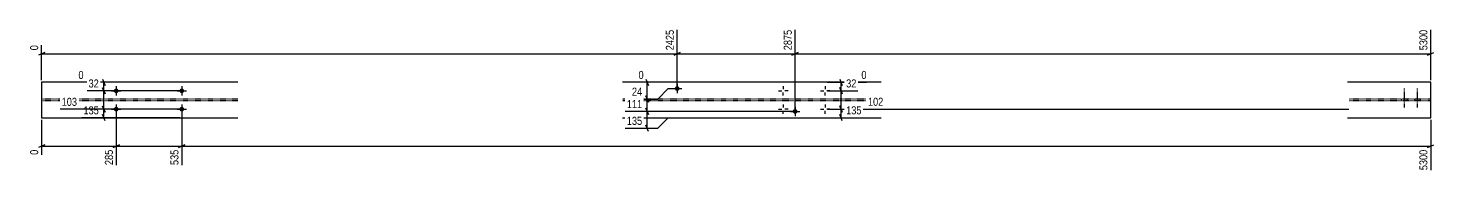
# Model space of a CAD drawing. Header units: millimetres. Extents: x 18 to 18274, y 18 to 671.
# Drawn here: x 12911 to 18274, y 18 to 566 of the extents above; entities that cross this region are included whole.
import ezdxf

# ---------------------------------------------------------------- set-up
doc = ezdxf.new("R2010")
doc.units = ezdxf.units.MM
doc.linetypes.add('DXK_LINE_DOT2', pattern=[3.9198, 1.9599, -1.9599])
doc.layers.add('MÅLSÆTNING', color=7, linetype='Continuous')
doc.layers.add('STÅL', color=7, linetype='Continuous')
doc.styles.add('Arial Narrow', font='ARIALN.TTF', dxfattribs={"height": 0.2})

msp = doc.modelspace()

# ---------------------------------------------------------------- hatches: boundary and pattern name
at = {"layer": 'STÅL', "linetype": 'Continuous'}
for points in [[(13256.5, 326.6, -1), (13238.5, 326.6, -1)], [(13506.5, 326.6, -1), (13488.5, 326.6, -1)], [(15396.5, 335.1, -1), (15378.5, 335.1, -1)], [(13256.5, 256.6, -1), (13238.5, 256.6, -1)], [(13506.5, 256.6, -1), (13488.5, 256.6, -1)], [(15846.5, 248.1, -1), (15828.5, 248.1, -1)]]:
    msp.add_hatch(color=3, dxfattribs=at).paths.add_polyline_path(points)

# ---------------------------------------------------------------- linework, layer by layer
at = {"layer": 'MÅLSÆTNING', "color": 7, "linetype": 'Continuous'}
for p, q in [((15387.5, 343.1), (15387.5, 559.2)), ((15837.5, 256.1), (15837.5, 559.2)), ((15837.5, 256.1), (15837.5, 559.2)), ((18262.5, 367.1), (18262.5, 559.2)), ((12962.5, 367.1), (12962.5, 500.7)), ((12974.5, 472.4), (12950.5, 462.8)), ((12962.5, 467.6), (15387.5, 467.6)), ((15375.5, 462.8), (15399.5, 472.4)), ((15849.5, 472.4), (15825.5, 462.8)), ((15825.5, 462.8), (15849.5, 472.4)), ((15837.5, 467.6), (18262.5, 467.6)), ((18250.5, 462.8), (18274.5, 472.4)), ((13489.5, 359.1), (13103.3, 359.1)), ((13489.5, 326.6), (13136.1, 326.6)), ((13489.5, 326.6), (13136.1, 326.6)), ((13195.6, 371.1), (13205.2, 347.1)), ((13205.2, 314.6), (13195.6, 338.6)), ((13195.6, 338.6), (13205.2, 314.6)), ((13200.4, 326.6), (13200.4, 359.1)), ((15379.5, 359.1), (15240.2, 359.1)), ((15268.5, 371.1), (15278.1, 347.1)), ((15273.3, 295.1), (15273.3, 359.1)), ((15313.3, 295.1), (15353.3, 335.1)), ((15313.3, 295.1), (15353.3, 335.1)), ((15353.3, 335.1), (15379.5, 335.1)), ((15353.3, 335.1), (15379.5, 335.1)), ((15960.5, 359.1), (16109.8, 359.1)), ((15960.5, 326.8), (16077, 326.8)), ((15960.5, 326.8), (16077, 326.8)), ((16007.9, 371.1), (16017.5, 347.1)), ((16017.5, 314.8), (16007.9, 338.8)), ((16007.9, 338.8), (16017.5, 314.8)), ((16012.7, 326.8), (16012.7, 359.1)), ((16012.7, 256.8), (16012.7, 326.8)), ((13195.6, 268.6), (13205.2, 244.6)), ((15209.1, 295.1), (15313.3, 295.1)), ((15209.1, 295.1), (15313.3, 295.1)), ((15278.1, 283.1), (15268.5, 307.1)), ((15268.5, 307.1), (15278.1, 283.1)), ((15273.3, 248.1), (15273.3, 295.1)), ((16017.5, 244.8), (16007.9, 268.8)), ((16007.9, 268.8), (16017.5, 244.8)), ((12962.5, 216.1), (12962.5, 82.5)), ((13489.5, 256.6), (13033.4, 256.6)), ((13489.5, 224.1), (13116.6, 224.1)), ((13205.2, 212.1), (13195.6, 236.1)), ((13200.4, 224.1), (13200.4, 256.6)), ((13247.5, 248.6), (13247.5, 43.5)), ((13247.5, 248.6), (13247.5, 43.5)), ((13497.5, 248.6), (13497.5, 43.5)), ((15829.5, 248.1), (15189.6, 248.1)), ((15829.5, 248.1), (15189.6, 248.1)), ((15278.1, 236.1), (15268.5, 260.1)), ((15268.5, 260.1), (15278.1, 236.1)), ((15273.3, 184.1), (15273.3, 248.1)), ((15313.3, 184.1), (15353.3, 224.1)), ((15353.3, 224.1), (15379.5, 224.1)), ((15960.5, 256.8), (17950.5, 256.8)), ((15960.5, 256.8), (17950.5, 256.8)), ((15960.5, 224.1), (16096.5, 224.1)), ((16017.5, 212.1), (16007.9, 236.1)), ((16012.7, 224.1), (16012.7, 256.8)), ((18262.5, 216.1), (18262.5, 24)), ((15189.6, 184.1), (15313.3, 184.1)), ((15278.1, 172.1), (15268.5, 196.1)), ((12974.5, 120.4), (12950.5, 110.8)), ((12962.5, 115.6), (13247.5, 115.6)), ((13259.5, 120.4), (13235.5, 110.8)), ((13235.5, 110.8), (13259.5, 120.4)), ((13247.5, 115.6), (13497.5, 115.6)), ((13485.5, 110.8), (13509.5, 120.4)), ((18250.5, 110.8), (18274.5, 120.4))]:
    msp.add_line(p, q, dxfattribs=at)
at = {"layer": 'STÅL', "color": 2, "linetype": 'Continuous'}
for p, q in [((12962.5, 359.1), (12962.5, 224.1)), ((13711.3, 359.1), (12962.5, 359.1)), ((16166.3, 359.1), (15178.5, 359.1)), ((18262.5, 359.1), (17945.1, 359.1)), ((18262.5, 224.1), (18262.5, 359.1)), ((12962.5, 224.1), (13711.3, 224.1)), ((15178.5, 224.1), (16166.3, 224.1)), ((17945.1, 224.1), (18262.5, 224.1))]:
    msp.add_line(p, q, dxfattribs=at)
at = {"layer": 'STÅL', "color": 3, "linetype": 'Continuous'}
for p, q in [((13229.5, 326.6), (13265.5, 326.6)), ((13247.5, 344.6), (13247.5, 308.6)), ((13479.5, 326.6), (13515.5, 326.6)), ((13497.5, 344.6), (13497.5, 308.6)), ((15369.5, 335.1), (15405.5, 335.1)), ((15387.5, 353.1), (15387.5, 317.1)), ((15774.5, 326.8), (15786.5, 326.8)), ((15792.5, 344.8), (15792.5, 332.8)), ((15810.5, 326.8), (15798.5, 326.8)), ((15934.5, 326.8), (15946.5, 326.8)), ((15952.5, 344.8), (15952.5, 332.8)), ((15970.5, 326.8), (15958.5, 326.8)), ((13247.5, 274.6), (13247.5, 238.6)), ((13497.5, 274.6), (13497.5, 238.6)), ((15792.5, 308.8), (15792.5, 320.8)), ((15792.5, 274.8), (15792.5, 262.8)), ((15952.5, 308.8), (15952.5, 320.8)), ((15952.5, 274.8), (15952.5, 262.8)), ((13229.5, 256.6), (13265.5, 256.6)), ((13479.5, 256.6), (13515.5, 256.6)), ((15774.5, 256.8), (15786.5, 256.8)), ((15792.5, 238.8), (15792.5, 250.8)), ((15810.5, 256.8), (15798.5, 256.8)), ((15819.5, 248.1), (15855.5, 248.1)), ((15837.5, 266.1), (15837.5, 230.1)), ((15934.5, 256.8), (15946.5, 256.8)), ((15952.5, 238.8), (15952.5, 250.8)), ((15970.5, 256.8), (15958.5, 256.8))]:
    msp.add_line(p, q, dxfattribs=at)
at = {"layer": 'STÅL', "color": 3, "linetype": 'DXK_LINE_DOT2'}
for p, q in [((18162.5, 263.3), (18162.5, 336.3)), ((18212.5, 263.3), (18212.5, 336.3)), ((18151.5, 288.3), (18151.5, 294.9)), ((18173.5, 288.3), (18173.5, 294.9)), ((18201.5, 288.3), (18201.5, 294.9)), ((18223.5, 288.3), (18223.5, 294.9))]:
    msp.add_line(p, q, dxfattribs=at)
at = {"layer": 'STÅL', "color": 7, "linetype": 'DXK_LINE_DOT2'}
for p, q in [((13711.3, 294.9), (12962.5, 294.9)), ((13711.3, 288.3), (12962.5, 288.3)), ((16166.3, 294.9), (15178.5, 294.9)), ((16166.3, 288.3), (15178.5, 288.3)), ((18262.5, 294.9), (17945.1, 294.9)), ((18262.5, 288.3), (17945.1, 288.3))]:
    msp.add_line(p, q, dxfattribs=at)

# ---------------------------------------------------------------- next in the draw order: wipeouts: each hides what was drawn before it
at = {"color": 0, "linetype": 'Continuous'}
for points in [[(15381.1, 565.6), (15336.3, 565.6), (15336.3, 474.8), (15381.1, 474.8)], [(18256.1, 565.6), (18211.3, 565.6), (18211.3, 474.8), (18256.1, 474.8)], [(12956.1, 507.1), (12911.3, 507.1), (12911.3, 474.8), (12956.1, 474.8)], [(13129.2, 365.5), (13129.2, 410.3), (13096.9, 410.3), (13096.9, 365.5)], [(15266.1, 365.5), (15266.1, 410.3), (15233.8, 410.3), (15233.8, 365.5)], [(16116.2, 365.5), (16116.2, 410.3), (16083.9, 410.3), (16083.9, 365.5)], [(13104.2, 263), (13104.2, 307.8), (13032.9, 307.8), (13032.9, 263)], [(17951.1, 263.2), (17951.1, 308), (16109, 308), (16109, 263.2)], [(12956.1, 108.4), (12911.3, 108.4), (12911.3, 76.1), (12956.1, 76.1)], [(13241.1, 108.4), (13196.3, 108.4), (13196.3, 37.1), (13241.1, 37.1)], [(13491.1, 108.4), (13446.3, 108.4), (13446.3, 37.1), (13491.1, 37.1)]]:
    msp.add_wipeout(points, dxfattribs=at).dxf.layer = 'MÅLSÆTNING'

# ---------------------------------------------------------------- next in the draw order: linework, layer by layer
at = {"layer": 'MÅLSÆTNING', "color": 7, "linetype": 'Continuous'}
for p, q in [((15387.5, 343.1), (15387.5, 559.2)), ((15399.5, 472.4), (15375.5, 462.8)), ((15387.5, 467.6), (15837.5, 467.6)), ((13497.5, 248.6), (13497.5, 43.5)), ((13509.5, 120.4), (13485.5, 110.8)), ((13497.5, 115.6), (18262.5, 115.6))]:
    msp.add_line(p, q, dxfattribs=at)

# ---------------------------------------------------------------- next in the draw order: texts
at = {"layer": 'MÅLSÆTNING', "color": 3, "linetype": 'Continuous', "style": 'Arial Narrow'}
for s, height, p in [('2425', 30.54, (15374.7, 481.2)), ('5300', 30.54, (18249.7, 481.2)), ('0', 30.5, (12949.7, 481.2)), ('0', 30.5, (12949.7, 82.5)), ('285', 30.54, (13234.7, 43.5)), ('535', 30.54, (13484.7, 43.5))]:
    msp.add_text(s, height=height, rotation=90.0002, dxfattribs=at).set_placement(p)
for p in [(13103.3, 371.9), (15240.2, 371.9), (16090.3, 371.9)]:
    msp.add_text('0', height=30.5, dxfattribs=at).set_placement(p)

# ---------------------------------------------------------------- next in the draw order: wipeouts: each hides what was drawn before it
at = {"color": 0, "linetype": 'Continuous'}
for points in [[(13187.4, 230.5), (13187.4, 275.3), (13116.1, 275.3), (13116.1, 230.5)], [(16097.1, 230.5), (16097.1, 275.3), (16025.8, 275.3), (16025.8, 230.5)]]:
    msp.add_wipeout(points, dxfattribs=at).dxf.layer = 'MÅLSÆTNING'

# ---------------------------------------------------------------- next in the draw order: linework, layer by layer
at = {"layer": 'MÅLSÆTNING', "color": 7, "linetype": 'Continuous'}
for p, q in [((13200.4, 256.6), (13200.4, 326.6)), ((13205.2, 244.6), (13195.6, 268.6)), ((13489.5, 256.6), (13033.4, 256.6))]:
    msp.add_line(p, q, dxfattribs=at)

# ---------------------------------------------------------------- next in the draw order: texts
at = {"layer": 'MÅLSÆTNING', "color": 3, "linetype": 'Continuous', "style": 'Arial Narrow'}
for s, p in [('103', (13039.3, 269.4)), ('102', (16115.4, 269.6)), ('135', (13122.5, 236.9)), ('135', (16032.2, 236.9))]:
    msp.add_text(s, height=30.54, dxfattribs=at).set_placement(p)

# ---------------------------------------------------------------- next in the draw order: wipeouts: each hides what was drawn before it
at = {"color": 0, "linetype": 'Continuous'}
for points in [[(15831.1, 565.6), (15786.3, 565.6), (15786.3, 474.8), (15831.1, 474.8)], [(16077.6, 333.2), (16077.6, 378), (16025.8, 378), (16025.8, 333.2)], [(15260.3, 301.5), (15260.3, 346.3), (15208.5, 346.3), (15208.5, 301.5)], [(18256.1, 108.4), (18211.3, 108.4), (18211.3, 17.6), (18256.1, 17.6)]]:
    msp.add_wipeout(points, dxfattribs=at).dxf.layer = 'MÅLSÆTNING'

# ---------------------------------------------------------------- next in the draw order: texts
at = {"layer": 'MÅLSÆTNING', "color": 3, "linetype": 'Continuous', "style": 'Arial Narrow'}
for s, p in [('2875', (15824.7, 481.2)), ('5300', (18249.7, 24))]:
    msp.add_text(s, height=30.54, rotation=90.0002, dxfattribs=at).set_placement(p)
for s, p in [('24', (15214.9, 307.9)), ('32', (16032.2, 339.6))]:
    msp.add_text(s, height=30.54, dxfattribs=at).set_placement(p)

# ---------------------------------------------------------------- next in the draw order: wipeouts: each hides what was drawn before it
at = {"color": 0, "linetype": 'Continuous'}
msp.add_wipeout([(13187.4, 333), (13187.4, 377.8), (13135.6, 377.8), (13135.6, 333)], dxfattribs=at).dxf.layer = 'MÅLSÆTNING'

# ---------------------------------------------------------------- next in the draw order: texts
at = {"layer": 'MÅLSÆTNING', "color": 3, "linetype": 'Continuous', "style": 'Arial Narrow'}
msp.add_text('32', height=30.54, dxfattribs=at).set_placement((13142, 339.4))

# ---------------------------------------------------------------- next in the draw order: wipeouts: each hides what was drawn before it
at = {"color": 0, "linetype": 'Continuous'}
msp.add_wipeout([(15260.3, 254.5), (15260.3, 299.3), (15189, 299.3), (15189, 254.5)], dxfattribs=at).dxf.layer = 'MÅLSÆTNING'

# ---------------------------------------------------------------- next in the draw order: wipeouts: each hides what was drawn before it
msp.add_wipeout([(15260.3, 190.5), (15260.3, 235.3), (15189, 235.3), (15189, 190.5)], dxfattribs=at).dxf.layer = 'MÅLSÆTNING'

# ---------------------------------------------------------------- next in the draw order: texts
at = {"layer": 'MÅLSÆTNING', "color": 3, "linetype": 'Continuous', "style": 'Arial Narrow'}
for s, p in [('111', (15195.4, 260.9)), ('135', (15195.4, 196.9))]:
    msp.add_text(s, height=30.54, dxfattribs=at).set_placement(p)

doc.saveas('drawing.dxf')
